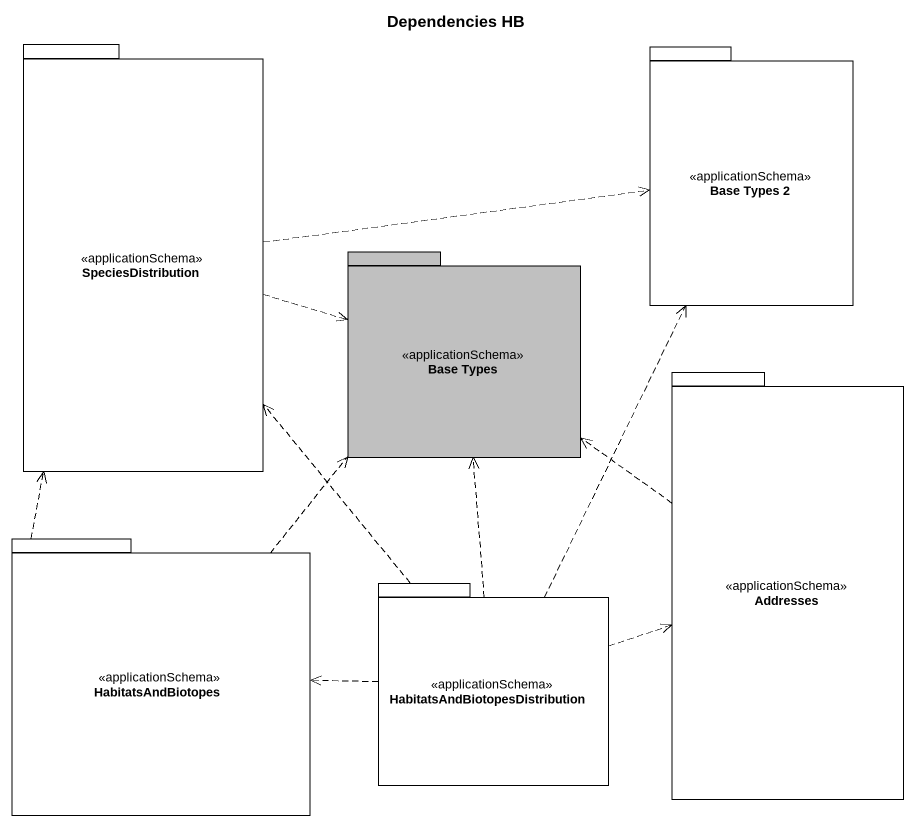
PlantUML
@startuml
title Dependencies HB
package SpeciesDistribution <<applicationSchema>> {
}
package "Base Types 2" as Base_Types_2 <<applicationSchema>> {
}
package "Base Types" as Base_Types <<applicationSchema>> #C0C0C0 {
}
package Addresses <<applicationSchema>> {
}
package HabitatsAndBiotopes <<applicationSchema>> {
}
package "HabitatsAndBiotopesDistribution" as HabitatsAndBiotopesDistribut <<applicationSchema>> {
}
SpeciesDistribution .right.> Base_Types_2
SpeciesDistribution .right.> Base_Types
Addresses .up.> Base_Types
HabitatsAndBiotopes .up.> SpeciesDistribution
HabitatsAndBiotopes .up.> Base_Types
HabitatsAndBiotopesDistribut .up.> SpeciesDistribution
HabitatsAndBiotopesDistribut .up.> Base_Types_2
HabitatsAndBiotopesDistribut .up.> Base_Types
HabitatsAndBiotopesDistribut .right.> Addresses
HabitatsAndBiotopesDistribut .left.> HabitatsAndBiotopes
@enduml
